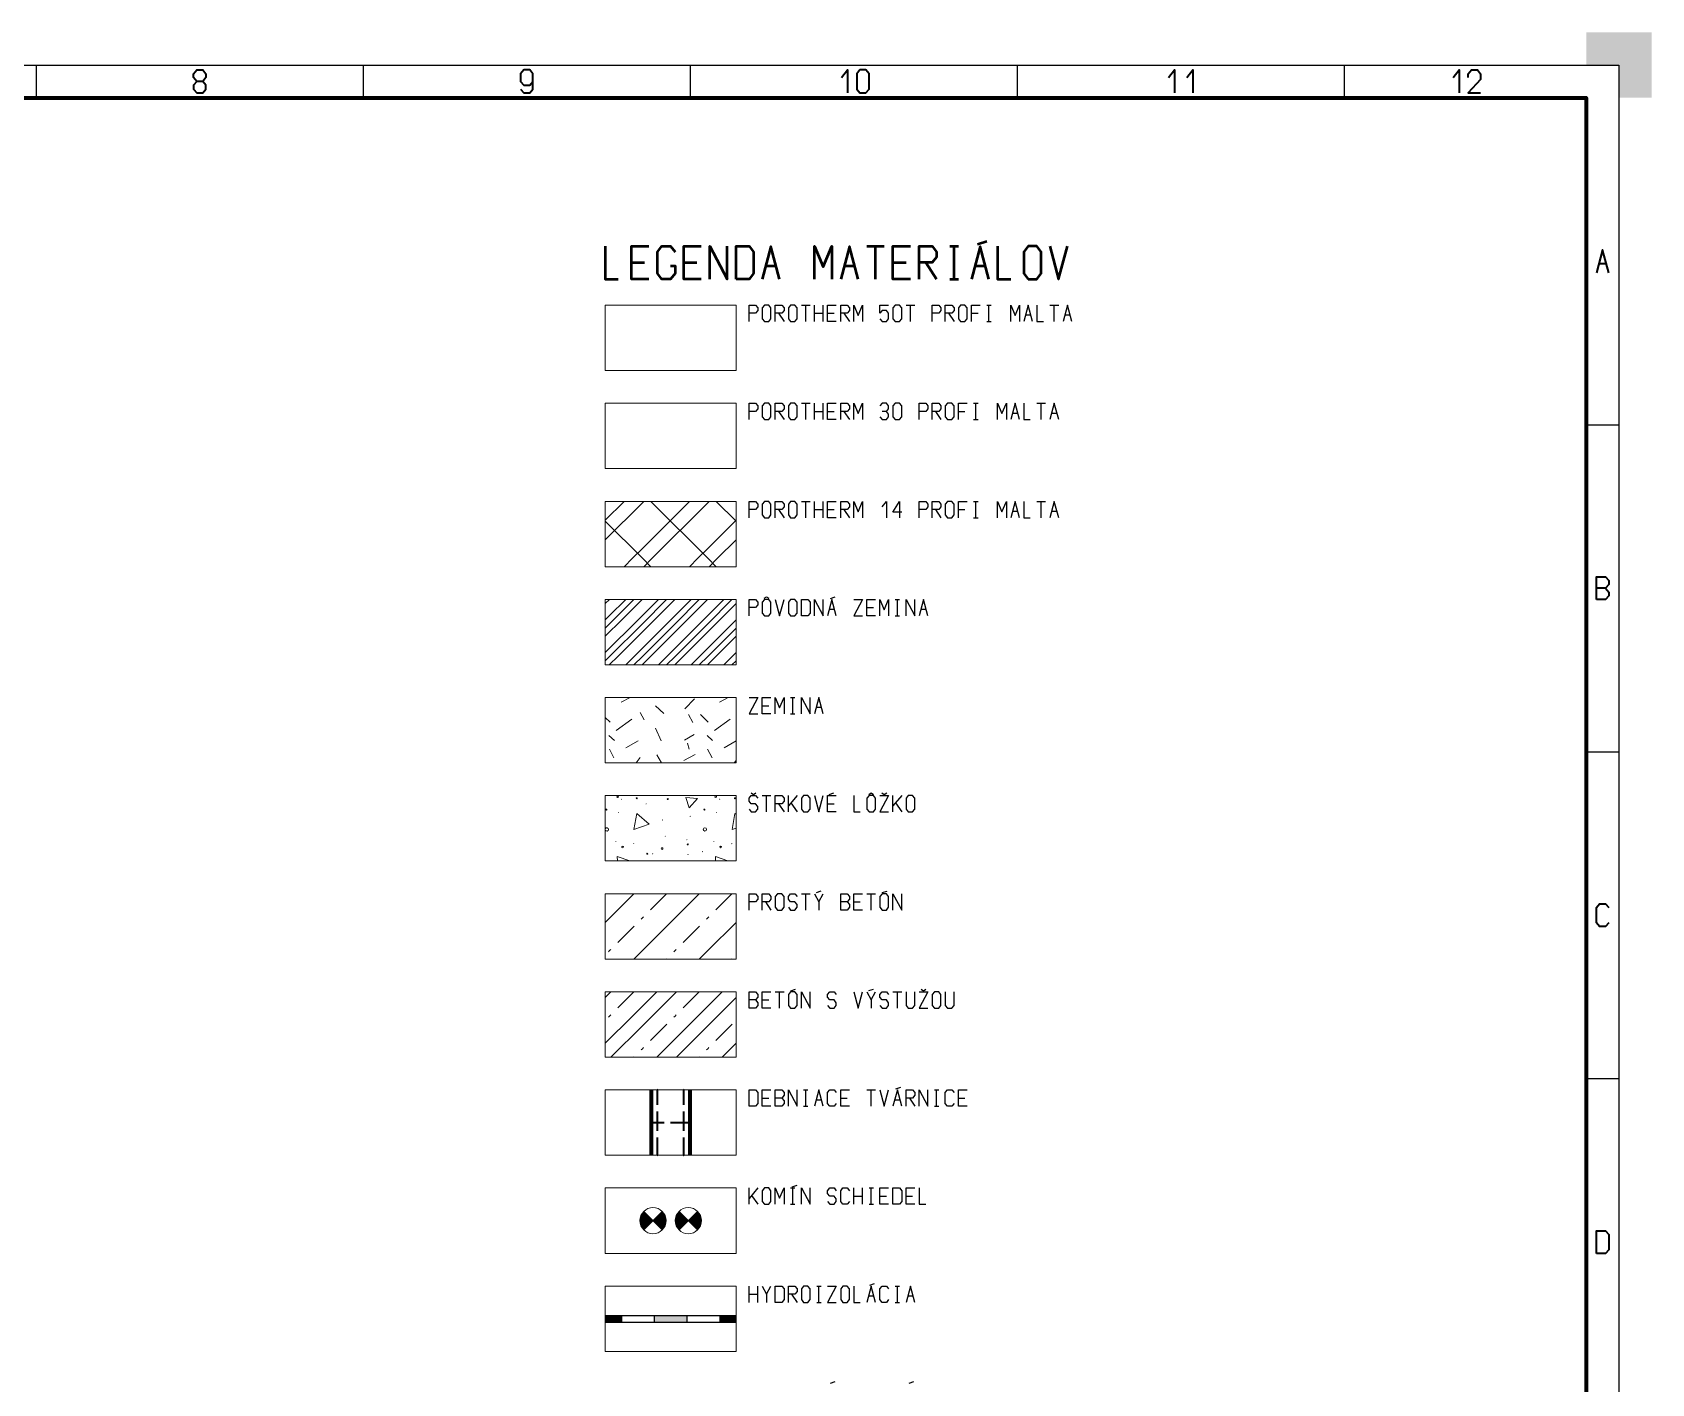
# Model space of a CAD drawing. Header units: millimetres. Extents: x 9557 to 76822, y 14597 to 67378.
# Drawn here: x 64442 to 76822, y 57046 to 67378 of the extents above; entities that cross this region are included whole.
import ezdxf

# ---------------------------------------------------------------- set-up
doc = ezdxf.new("R2010")
doc.units = ezdxf.units.MM
doc.layers.add('PDF_Geometry', color=7, linetype='Continuous')
doc.layers.add('PDF_Solid Fills', color=7, linetype='Continuous')

msp = doc.modelspace()

# ---------------------------------------------------------------- hatches: boundary and pattern name
at = {"layer": 'PDF_Solid Fills', "transparency": 33554559}
for points in [[(76322, 67128.2), (76572, 67128.2), (76572, 66878.2), (76822, 66878.2), (76822, 67378.2), (76322, 67378.2)], [(69110.3, 58356.8), (69100.3, 58342.5), (69093, 58326.7), (69088.5, 58309.9), (69087, 58292.5), (69088.5, 58275.2), (69093, 58258.3), (69100.3, 58242.5), (69110.3, 58228.2), (69116.5, 58222.1), (69187, 58292.5), (69116.5, 58363)], [(69280.9, 58326.7), (69273.6, 58342.5), (69263.6, 58356.8), (69257.4, 58363), (69187, 58292.5), (69257.4, 58222.1), (69263.6, 58228.2), (69273.6, 58242.5), (69280.9, 58258.3), (69285.4, 58275.2), (69287, 58292.5), (69285.4, 58309.9)], [(69370.3, 58342.5), (69363, 58326.7), (69358.5, 58309.9), (69357, 58292.5), (69358.5, 58275.2), (69363, 58258.3), (69370.3, 58242.5), (69380.3, 58228.2), (69386.5, 58222.1), (69457, 58292.5), (69386.5, 58363), (69380.3, 58356.8)], [(69543.6, 58342.5), (69533.6, 58356.8), (69527.4, 58363), (69457, 58292.5), (69527.4, 58222.1), (69533.6, 58228.2), (69543.6, 58242.5), (69550.9, 58258.3), (69555.4, 58275.2), (69557, 58292.5), (69555.4, 58309.9), (69550.9, 58326.7)]]:
    msp.add_hatch(color=256, dxfattribs=at).paths.add_polyline_path(points)

# ---------------------------------------------------------------- linework, layer by layer
at = {"layer": 'PDF_Geometry', "lineweight": 25}
for points in [[(47871.9, 46628.2), (47871.9, 67128.2), (76572, 67128.2), (76572, 46628.2)], [(70038.7, 65167.5), (70072, 65167.5), (70088.7, 65188.4), (70088.7, 65271.7), (70072, 65292.5), (70038.7, 65292.5), (70022, 65271.7), (70022, 65188.4)], [(70238.7, 65167.5), (70272, 65167.5), (70288.7, 65188.4), (70288.7, 65271.7), (70272, 65292.5), (70238.7, 65292.5), (70222, 65271.7), (70222, 65188.4)], [(71038.7, 65292.5), (71022, 65271.7), (71022, 65188.4), (71038.7, 65167.5), (71072, 65167.5), (71088.7, 65188.4), (71088.7, 65271.7), (71072, 65292.5)], [(71538.7, 65167.5), (71572, 65167.5), (71588.7, 65188.4), (71588.7, 65271.7), (71572, 65292.5), (71538.7, 65292.5), (71522, 65271.7), (71522, 65188.4)], [(70038.7, 64417.5), (70072, 64417.5), (70088.7, 64438.4), (70088.7, 64521.7), (70072, 64542.5), (70038.7, 64542.5), (70022, 64521.7), (70022, 64438.4)], [(70238.7, 64417.5), (70272, 64417.5), (70288.7, 64438.4), (70288.7, 64521.7), (70272, 64542.5), (70238.7, 64542.5), (70222, 64521.7), (70222, 64438.4)], [(71038.7, 64542.5), (71022, 64521.7), (71022, 64438.4), (71038.7, 64417.5), (71072, 64417.5), (71088.7, 64438.4), (71088.7, 64521.7), (71072, 64542.5)], [(71438.7, 64417.5), (71472, 64417.5), (71488.7, 64438.4), (71488.7, 64521.7), (71472, 64542.5), (71438.7, 64542.5), (71422, 64521.7), (71422, 64438.4)], [(70038.7, 63667.5), (70072, 63667.5), (70088.7, 63688.4), (70088.7, 63771.7), (70072, 63792.5), (70038.7, 63792.5), (70022, 63771.7), (70022, 63688.4)], [(70238.7, 63667.5), (70272, 63667.5), (70288.7, 63688.4), (70288.7, 63771.7), (70272, 63792.5), (70238.7, 63792.5), (70222, 63771.7), (70222, 63688.4)], [(71438.7, 63667.5), (71472, 63667.5), (71488.7, 63688.4), (71488.7, 63771.7), (71472, 63792.5), (71438.7, 63792.5), (71422, 63771.7), (71422, 63688.4)], [(70038.7, 62917.5), (70072, 62917.5), (70088.7, 62938.4), (70088.7, 63021.7), (70072, 63042.5), (70038.7, 63042.5), (70022, 63021.7), (70022, 62938.4)], [(70238.7, 62917.5), (70272, 62917.5), (70288.7, 62938.4), (70288.7, 63021.7), (70272, 63042.5), (70238.7, 63042.5), (70222, 63021.7), (70222, 62938.4)], [(70322, 62917.5), (70322, 63042.5), (70372, 63042.5), (70388.7, 63021.7), (70388.7, 62938.4), (70372, 62917.5)], [(70338.7, 61417.5), (70372, 61417.5), (70388.7, 61438.4), (70388.7, 61521.7), (70372, 61542.5), (70338.7, 61542.5), (70322, 61521.7), (70322, 61438.4)], [(70838.7, 61417.5), (70872, 61417.5), (70888.7, 61438.4), (70888.7, 61521.7), (70872, 61542.5), (70838.7, 61542.5), (70822, 61521.7), (70822, 61438.4)], [(71138.7, 61417.5), (71172, 61417.5), (71188.7, 61438.4), (71188.7, 61521.7), (71172, 61542.5), (71138.7, 61542.5), (71122, 61521.7), (71122, 61438.4)], [(70138.7, 60667.5), (70172, 60667.5), (70188.7, 60688.4), (70188.7, 60771.7), (70172, 60792.5), (70138.7, 60792.5), (70122, 60771.7), (70122, 60688.4)], [(70622, 60667.5), (70622, 60792.5), (70672, 60792.5), (70688.7, 60771.7), (70688.7, 60750.9), (70672, 60730), (70688.7, 60709.2), (70688.7, 60688.4), (70672, 60667.5)], [(70938.7, 60667.5), (70972, 60667.5), (70988.7, 60688.4), (70988.7, 60771.7), (70972, 60792.5), (70938.7, 60792.5), (70922, 60771.7), (70922, 60688.4)], [(69922, 59917.5), (69922, 60042.5), (69972, 60042.5), (69988.7, 60021.7), (69988.7, 60000.9), (69972, 59980), (69988.7, 59959.2), (69988.7, 59938.4), (69972, 59917.5)], [(70238.7, 59917.5), (70272, 59917.5), (70288.7, 59938.4), (70288.7, 60021.7), (70272, 60042.5), (70238.7, 60042.5), (70222, 60021.7), (70222, 59938.4)], [(71338.7, 59917.5), (71372, 59917.5), (71388.7, 59938.4), (71388.7, 60021.7), (71372, 60042.5), (71338.7, 60042.5), (71322, 60021.7), (71322, 59938.4)], [(69922, 59167.5), (69922, 59292.5), (69972, 59292.5), (69988.7, 59271.6), (69988.7, 59188.4), (69972, 59167.5)], [(70122, 59167.5), (70122, 59292.5), (70172, 59292.5), (70188.7, 59271.6), (70188.7, 59250.9), (70172, 59230), (70188.7, 59209.1), (70188.7, 59188.4), (70172, 59167.5)], [(70038.7, 58417.5), (70072, 58417.5), (70088.7, 58438.4), (70088.7, 58521.6), (70072, 58542.5), (70038.7, 58542.5), (70022, 58521.6), (70022, 58438.4)], [(71022, 58417.5), (71022, 58542.5), (71072, 58542.5), (71088.7, 58521.6), (71088.7, 58438.4), (71072, 58417.5)], [(70122, 57667.5), (70122, 57792.5), (70172, 57792.5), (70188.7, 57771.6), (70188.7, 57688.4), (70172, 57667.5)], [(70338.7, 57667.5), (70372, 57667.5), (70388.7, 57688.4), (70388.7, 57771.6), (70372, 57792.5), (70338.7, 57792.5), (70322, 57771.6), (70322, 57688.4)], [(70638.7, 57667.5), (70672, 57667.5), (70688.7, 57688.4), (70688.7, 57771.6), (70672, 57792.5), (70638.7, 57792.5), (70622, 57771.6), (70622, 57688.4)]]:
    msp.add_lwpolyline(points, close=True, dxfattribs=at)
for points in [[(64471.9, 67128.2), (64471.9, 66878.2)], [(66971.9, 67128.2), (66971.9, 66878.2)], [(69472, 67128.2), (69472, 66878.2)], [(71972, 67128.2), (71972, 66878.2)], [(74472, 67128.2), (74472, 66878.2)], [(69922, 65167.5), (69922, 65292.5), (69972, 65292.5), (69988.7, 65271.7), (69988.7, 65250.9), (69972, 65230), (69922, 65230)], [(70122, 65167.5), (70122, 65292.5), (70172, 65292.5), (70188.7, 65271.7), (70188.7, 65250.9), (70172, 65230), (70147, 65230), (70122, 65230)], [(70322, 65292.5), (70388.7, 65292.5)], [(70355.3, 65167.5), (70355.3, 65292.5)], [(70422, 65167.5), (70422, 65292.5)], [(70488.7, 65167.5), (70488.7, 65292.5)], [(70588.7, 65167.5), (70522, 65167.5), (70522, 65292.5), (70588.7, 65292.5)], [(70622, 65167.5), (70622, 65292.5), (70672, 65292.5), (70688.7, 65271.7), (70688.7, 65250.9), (70672, 65230), (70647, 65230), (70622, 65230)], [(70722, 65167.5), (70722, 65292.5), (70755.3, 65213.4), (70788.7, 65292.5), (70788.7, 65167.5)], [(70922, 65188.4), (70938.7, 65167.5), (70972, 65167.5), (70988.7, 65188.4), (70988.7, 65230), (70972, 65250.9), (70938.7, 65250.9), (70922, 65230), (70922, 65292.5), (70988.7, 65292.5)], [(71122, 65292.5), (71188.7, 65292.5)], [(71155.3, 65167.5), (71155.3, 65292.5)], [(71322, 65167.5), (71322, 65292.5), (71372, 65292.5), (71388.7, 65271.7), (71388.7, 65250.9), (71372, 65230), (71322, 65230)], [(71422, 65167.5), (71422, 65292.5), (71472, 65292.5), (71488.7, 65271.7), (71488.7, 65250.9), (71472, 65230), (71447, 65230), (71422, 65230)], [(71622, 65167.5), (71622, 65292.5), (71688.7, 65292.5)], [(71738.7, 65292.5), (71772, 65292.5)], [(71755.3, 65167.5), (71755.3, 65292.5)], [(71922, 65167.5), (71922, 65292.5), (71955.3, 65213.4), (71988.7, 65292.5), (71988.7, 65167.5)], [(72088.7, 65167.5), (72055.3, 65292.2), (72022, 65167.5)], [(72122, 65292.5), (72122, 65167.5), (72172, 65167.5)], [(72222, 65292.5), (72288.7, 65292.5)], [(72255.3, 65167.5), (72255.3, 65292.5)], [(72388.7, 65167.5), (72355.3, 65292.2), (72322, 65167.5)], [(70147, 65230), (70188.7, 65167.5)], [(70422, 65230), (70488.7, 65230)], [(70522, 65230), (70572, 65230)], [(70647, 65230), (70688.7, 65167.5)], [(71447, 65230), (71488.7, 65167.5)], [(71622, 65230), (71672, 65230)], [(71738.7, 65167.5), (71772, 65167.5)], [(72035.4, 65217.5), (72075.3, 65217.5)], [(72335.4, 65217.5), (72375.3, 65217.5)], [(69922, 64417.5), (69922, 64542.5), (69972, 64542.5), (69988.7, 64521.7), (69988.7, 64500.9), (69972, 64480), (69922, 64480)], [(70122, 64417.5), (70122, 64542.5), (70172, 64542.5), (70188.7, 64521.7), (70188.7, 64500.9), (70172, 64480), (70147, 64480), (70122, 64480)], [(70322, 64542.5), (70388.7, 64542.5)], [(70355.3, 64417.5), (70355.3, 64542.5)], [(70422, 64417.5), (70422, 64542.5)], [(70488.7, 64417.5), (70488.7, 64542.5)], [(70588.7, 64417.5), (70522, 64417.5), (70522, 64542.5), (70588.7, 64542.5)], [(70622, 64417.5), (70622, 64542.5), (70672, 64542.5), (70688.7, 64521.7), (70688.7, 64500.9), (70672, 64480), (70647, 64480), (70622, 64480)], [(70722, 64417.5), (70722, 64542.5), (70755.3, 64463.4), (70788.7, 64542.5), (70788.7, 64417.5)], [(70972, 64480), (70988.7, 64500.9), (70988.7, 64521.7), (70972, 64542.5), (70938.7, 64542.5), (70922, 64521.7)], [(71222, 64417.5), (71222, 64542.5), (71272, 64542.5), (71288.7, 64521.7), (71288.7, 64500.9), (71272, 64480), (71222, 64480)], [(71322, 64417.5), (71322, 64542.5), (71372, 64542.5), (71388.7, 64521.7), (71388.7, 64500.9), (71372, 64480), (71347, 64480), (71322, 64480)], [(71522, 64417.5), (71522, 64542.5), (71588.7, 64542.5)], [(71638.7, 64542.5), (71672, 64542.5)], [(71655.3, 64417.5), (71655.3, 64542.5)], [(71822, 64417.5), (71822, 64542.5), (71855.3, 64463.4), (71888.7, 64542.5), (71888.7, 64417.5)], [(71988.7, 64417.5), (71955.3, 64542.2), (71922, 64417.5)], [(72022, 64542.5), (72022, 64417.5), (72072, 64417.5)], [(72122, 64542.5), (72188.7, 64542.5)], [(72155.3, 64417.5), (72155.3, 64542.5)], [(72288.7, 64417.5), (72255.3, 64542.2), (72222, 64417.5)], [(70147, 64480), (70188.7, 64417.5)], [(70422, 64480), (70488.7, 64480)], [(70522, 64480), (70572, 64480)], [(70647, 64480), (70688.7, 64417.5)], [(70922, 64438.4), (70938.7, 64417.5), (70972, 64417.5), (70988.7, 64438.4), (70988.7, 64459.2), (70972, 64480), (70938.7, 64480)], [(71347, 64480), (71388.7, 64417.5)], [(71522, 64480), (71572, 64480)], [(71638.7, 64417.5), (71672, 64417.5)], [(71935.4, 64467.5), (71975.3, 64467.5)], [(72235.4, 64467.5), (72275.3, 64467.5)], [(76322, 64378.2), (76572, 64378.2)], [(69922, 63667.5), (69922, 63792.5), (69972, 63792.5), (69988.7, 63771.7), (69988.7, 63750.9), (69972, 63730), (69922, 63730)], [(70122, 63667.5), (70122, 63792.5), (70172, 63792.5), (70188.7, 63771.7), (70188.7, 63750.9), (70172, 63730), (70147, 63730), (70122, 63730)], [(70322, 63792.5), (70388.7, 63792.5)], [(70355.3, 63667.5), (70355.3, 63792.5)], [(70422, 63667.5), (70422, 63792.5)], [(70488.7, 63667.5), (70488.7, 63792.5)], [(70588.7, 63667.5), (70522, 63667.5), (70522, 63792.5), (70588.7, 63792.5)], [(70622, 63667.5), (70622, 63792.5), (70672, 63792.5), (70688.7, 63771.7), (70688.7, 63750.9), (70672, 63730), (70647, 63730), (70622, 63730)], [(70722, 63667.5), (70722, 63792.5), (70755.3, 63713.4), (70788.7, 63792.5), (70788.7, 63667.5)], [(70938.7, 63750.9), (70972, 63792.5), (70972, 63667.5)], [(71088.7, 63709.2), (71022, 63709.2), (71072, 63792.5), (71072, 63667.5)], [(71222, 63667.5), (71222, 63792.5), (71272, 63792.5), (71288.7, 63771.7), (71288.7, 63750.9), (71272, 63730), (71222, 63730)], [(71322, 63667.5), (71322, 63792.5), (71372, 63792.5), (71388.7, 63771.7), (71388.7, 63750.9), (71372, 63730), (71347, 63730), (71322, 63730)], [(71522, 63667.5), (71522, 63792.5), (71588.7, 63792.5)], [(71638.7, 63792.5), (71672, 63792.5)], [(71655.3, 63667.5), (71655.3, 63792.5)], [(71822, 63667.5), (71822, 63792.5), (71855.3, 63713.4), (71888.7, 63792.5), (71888.7, 63667.5)], [(71988.7, 63667.5), (71955.3, 63792.2), (71922, 63667.5)], [(72022, 63792.5), (72022, 63667.5), (72072, 63667.5)], [(72122, 63792.5), (72188.7, 63792.5)], [(72155.3, 63667.5), (72155.3, 63792.5)], [(72288.7, 63667.5), (72255.3, 63792.2), (72222, 63667.5)], [(70147, 63730), (70188.7, 63667.5)], [(70422, 63730), (70488.7, 63730)], [(70522, 63730), (70572, 63730)], [(70647, 63730), (70688.7, 63667.5)], [(71347, 63730), (71388.7, 63667.5)], [(71522, 63730), (71572, 63730)], [(71638.7, 63667.5), (71672, 63667.5)], [(71935.4, 63717.5), (71975.3, 63717.5)], [(72235.4, 63717.5), (72275.3, 63717.5)], [(69922, 62917.5), (69922, 63042.5), (69972, 63042.5), (69988.7, 63021.7), (69988.7, 63000.9), (69972, 62980), (69922, 62980)], [(70037, 63050.9), (70055.3, 63063.4), (70073.7, 63050.9)], [(70122, 63042.5), (70155.3, 62917.5), (70188.7, 63042.5)], [(70422, 62917.5), (70422, 63042.5), (70488.7, 62917.5), (70488.7, 63042.5)], [(70588.7, 62917.5), (70555.3, 63042.2), (70522, 62917.5)], [(70544.4, 63050.3), (70581, 63062.8)], [(70722, 63042.5), (70788.7, 63042.5), (70722, 62917.5), (70788.7, 62917.5)], [(70888.7, 62917.5), (70822, 62917.5), (70822, 63042.5), (70888.7, 63042.5)], [(70922, 62917.5), (70922, 63042.5), (70955.3, 62963.4), (70988.7, 63042.5), (70988.7, 62917.5)], [(71038.7, 63042.5), (71072, 63042.5)], [(71055.3, 62917.5), (71055.3, 63042.5)], [(71122, 62917.5), (71122, 63042.5), (71188.7, 62917.5), (71188.7, 63042.5)], [(71288.7, 62917.5), (71255.3, 63042.2), (71222, 62917.5)], [(70535.4, 62967.5), (70575.3, 62967.5)], [(70822, 62980), (70872, 62980)], [(71038.7, 62917.5), (71072, 62917.5)], [(71235.4, 62967.5), (71275.3, 62967.5)], [(69922, 62292.5), (69988.7, 62292.5), (69922, 62167.5), (69988.7, 62167.5)], [(70088.7, 62167.5), (70022, 62167.5), (70022, 62292.5), (70088.7, 62292.5)], [(70122, 62167.5), (70122, 62292.5), (70155.3, 62213.4), (70188.7, 62292.5), (70188.7, 62167.5)], [(70238.7, 62292.5), (70272, 62292.5)], [(70255.3, 62167.5), (70255.3, 62292.5)], [(70322, 62167.5), (70322, 62292.5), (70388.7, 62167.5), (70388.7, 62292.5)], [(70488.7, 62167.5), (70455.3, 62292.2), (70422, 62167.5)], [(70022, 62230), (70072, 62230)], [(70238.7, 62167.5), (70272, 62167.5)], [(70435.4, 62217.5), (70475.3, 62217.5)], [(76322, 61878.2), (76572, 61878.2)], [(69922, 61438.4), (69938.7, 61417.5), (69972, 61417.5), (69988.7, 61438.4), (69988.7, 61459.2), (69972, 61480), (69938.7, 61480), (69922, 61500.9), (69922, 61521.7), (69938.7, 61542.5), (69972, 61542.5), (69988.7, 61521.7)], [(69937.3, 61563.4), (69955.3, 61551), (69973.4, 61563.4)], [(70022, 61542.5), (70088.7, 61542.5)], [(70055.3, 61417.5), (70055.3, 61542.5)], [(70122, 61417.5), (70122, 61542.5), (70172, 61542.5), (70188.7, 61521.7), (70188.7, 61500.9), (70172, 61480), (70147, 61480), (70122, 61480)], [(70222, 61417.5), (70222, 61542.5)], [(70288.7, 61542.5), (70222, 61463.2)], [(70422, 61542.5), (70455.3, 61417.5), (70488.7, 61542.5)], [(70588.7, 61417.5), (70522, 61417.5), (70522, 61542.5), (70588.7, 61542.5)], [(70533.2, 61550.8), (70569.8, 61563.3)], [(70722, 61542.5), (70722, 61417.5), (70772, 61417.5)], [(70837, 61550.9), (70855.3, 61563.4), (70873.7, 61550.9)], [(70922, 61542.5), (70988.7, 61542.5), (70922, 61417.5), (70988.7, 61417.5)], [(70937, 61563.3), (70955.3, 61550.8), (70973.7, 61563.3)], [(71022, 61417.5), (71022, 61542.5)], [(71088.7, 61542.5), (71022, 61463.2)], [(70147, 61480), (70188.7, 61417.5)], [(70241.2, 61486), (70288.7, 61417.5)], [(70522, 61480), (70572, 61480)], [(71041.2, 61486), (71088.7, 61417.5)], [(69922, 60667.5), (69922, 60792.5), (69972, 60792.5), (69988.7, 60771.7), (69988.7, 60750.9), (69972, 60730), (69922, 60730)], [(70022, 60667.5), (70022, 60792.5), (70072, 60792.5), (70088.7, 60771.7), (70088.7, 60750.9), (70072, 60730), (70047, 60730), (70022, 60730)], [(70222, 60688.4), (70238.7, 60667.5), (70272, 60667.5), (70288.7, 60688.4), (70288.7, 60709.2), (70272, 60730), (70238.7, 60730), (70222, 60750.9), (70222, 60771.7), (70238.7, 60792.5), (70272, 60792.5), (70288.7, 60771.7)], [(70322, 60792.5), (70388.7, 60792.5)], [(70355.3, 60667.5), (70355.3, 60792.5)], [(70422, 60792.5), (70455.3, 60730), (70488.7, 60792.5)], [(70437, 60801.3), (70472.6, 60813.4)], [(70788.7, 60667.5), (70722, 60667.5), (70722, 60792.5), (70788.7, 60792.5)], [(70822, 60792.5), (70888.7, 60792.5)], [(70855.3, 60667.5), (70855.3, 60792.5)], [(70939.9, 60800.5), (70976.6, 60813)], [(71022, 60667.5), (71022, 60792.5), (71088.7, 60667.5), (71088.7, 60792.5)], [(70047, 60730), (70088.7, 60667.5)], [(70455.3, 60730), (70455.3, 60667.5)], [(70672, 60730), (70622, 60730)], [(70722, 60730), (70772, 60730)], [(70088.7, 59917.5), (70022, 59917.5), (70022, 60042.5), (70088.7, 60042.5)], [(70122, 60042.5), (70188.7, 60042.5)], [(70155.3, 59917.5), (70155.3, 60042.5)], [(70239.9, 60050.5), (70276.6, 60063)], [(70322, 59917.5), (70322, 60042.5), (70388.7, 59917.5), (70388.7, 60042.5)], [(70522, 59938.4), (70538.7, 59917.5), (70572, 59917.5), (70588.7, 59938.4), (70588.7, 59959.2), (70572, 59980), (70538.7, 59980), (70522, 60000.9), (70522, 60021.7), (70538.7, 60042.5), (70572, 60042.5), (70588.7, 60021.7)], [(70722, 60042.5), (70755.3, 59917.5), (70788.7, 60042.5)], [(70822, 60042.5), (70855.3, 59980), (70888.7, 60042.5)], [(70837, 60051.3), (70872.6, 60063.4)], [(70922, 59938.4), (70938.7, 59917.5), (70972, 59917.5), (70988.7, 59938.4), (70988.7, 59959.2), (70972, 59980), (70938.7, 59980), (70922, 60000.9), (70922, 60021.7), (70938.7, 60042.5), (70972, 60042.5), (70988.7, 60021.7)], [(71022, 60042.5), (71088.7, 60042.5)], [(71055.3, 59917.5), (71055.3, 60042.5)], [(71122, 60042.5), (71122, 59938.4), (71138.7, 59917.5), (71172, 59917.5), (71188.7, 59938.4), (71188.7, 60042.5)], [(71222, 60042.5), (71288.7, 60042.5), (71222, 59917.5), (71288.7, 59917.5)], [(71237, 60063.3), (71255.3, 60050.8), (71273.7, 60063.3)], [(71422, 60042.5), (71422, 59938.4), (71438.7, 59917.5), (71472, 59917.5), (71488.7, 59938.4), (71488.7, 60042.5)], [(69972, 59980), (69922, 59980)], [(70022, 59980), (70072, 59980)], [(70855.3, 59980), (70855.3, 59917.5)], [(71044.4, 59300.3), (71081, 59312.8)], [(76322, 59378.2), (76572, 59378.2)], [(70088.7, 59167.5), (70022, 59167.5), (70022, 59292.5), (70088.7, 59292.5)], [(70022, 59230), (70072, 59230)], [(70172, 59230), (70122, 59230)], [(70222, 59167.5), (70222, 59292.5), (70288.7, 59167.5), (70288.7, 59292.5)], [(70338.7, 59292.5), (70372, 59292.5)], [(70355.3, 59167.5), (70355.3, 59292.5)], [(70488.7, 59167.5), (70455.3, 59292.1), (70422, 59167.5)], [(70435.4, 59217.5), (70475.3, 59217.5)], [(70588.7, 59188.4), (70572, 59167.5), (70538.7, 59167.5), (70522, 59188.4), (70522, 59271.6), (70538.7, 59292.5), (70572, 59292.5), (70588.7, 59271.6)], [(70688.7, 59167.5), (70622, 59167.5), (70622, 59292.5), (70688.7, 59292.5)], [(70622, 59230), (70672, 59230)], [(70822, 59292.5), (70888.7, 59292.5)], [(70855.3, 59167.5), (70855.3, 59292.5)], [(70922, 59292.5), (70955.3, 59167.5), (70988.7, 59292.5)], [(71088.7, 59167.5), (71055.3, 59292.1), (71022, 59167.5)], [(71035.4, 59217.5), (71075.3, 59217.5)], [(71122, 59167.5), (71122, 59292.5), (71172, 59292.5), (71188.7, 59271.6), (71188.7, 59250.9), (71172, 59230), (71147, 59230), (71122, 59230)], [(71147, 59230), (71188.7, 59167.5)], [(71222, 59167.5), (71222, 59292.5), (71288.7, 59167.5), (71288.7, 59292.5)], [(71338.7, 59292.5), (71372, 59292.5)], [(71355.3, 59167.5), (71355.3, 59292.5)], [(71488.7, 59188.4), (71472, 59167.5), (71438.7, 59167.5), (71422, 59188.4), (71422, 59271.6), (71438.7, 59292.5), (71472, 59292.5), (71488.7, 59271.6)], [(71588.7, 59167.5), (71522, 59167.5), (71522, 59292.5), (71588.7, 59292.5)], [(71522, 59230), (71572, 59230)], [(70338.7, 59167.5), (70372, 59167.5)], [(71338.7, 59167.5), (71372, 59167.5)], [(70252.1, 58550.9), (70288.8, 58563.4)], [(69922, 58417.5), (69922, 58542.5)], [(69988.7, 58542.5), (69922, 58463.1)], [(69941.2, 58486), (69988.7, 58417.5)], [(70122, 58417.5), (70122, 58542.5), (70155.3, 58463.4), (70188.7, 58542.5), (70188.7, 58417.5)], [(70238.7, 58542.5), (70272, 58542.5)], [(70255.3, 58417.5), (70255.3, 58542.5)], [(70322, 58417.5), (70322, 58542.5), (70388.7, 58417.5), (70388.7, 58542.5)], [(70522, 58438.4), (70538.7, 58417.5), (70572, 58417.5), (70588.7, 58438.4), (70588.7, 58459.1), (70572, 58480), (70538.7, 58480), (70522, 58500.9), (70522, 58521.6), (70538.7, 58542.5), (70572, 58542.5), (70588.7, 58521.6)], [(70688.7, 58438.4), (70672, 58417.5), (70638.7, 58417.5), (70622, 58438.4), (70622, 58521.6), (70638.7, 58542.5), (70672, 58542.5), (70688.7, 58521.6)], [(70722, 58417.5), (70722, 58542.5)], [(70722, 58480), (70788.7, 58480)], [(70788.7, 58417.5), (70788.7, 58542.5)], [(70838.7, 58542.5), (70872, 58542.5)], [(70855.3, 58417.5), (70855.3, 58542.5)], [(70988.7, 58417.5), (70922, 58417.5), (70922, 58542.5), (70988.7, 58542.5)], [(70922, 58480), (70972, 58480)], [(71188.7, 58417.5), (71122, 58417.5), (71122, 58542.5), (71188.7, 58542.5)], [(71122, 58480), (71172, 58480)], [(71222, 58542.5), (71222, 58417.5), (71272, 58417.5)], [(70238.7, 58417.5), (70272, 58417.5)], [(70838.7, 58417.5), (70872, 58417.5)], [(69922, 57667.5), (69922, 57792.5)], [(69922, 57730), (69988.7, 57730)], [(69988.7, 57667.5), (69988.7, 57792.5)], [(70022, 57792.5), (70055.3, 57730), (70088.7, 57792.5)], [(70055.3, 57730), (70055.3, 57667.5)], [(70222, 57667.5), (70222, 57792.5), (70272, 57792.5), (70288.7, 57771.6), (70288.7, 57750.9), (70272, 57730), (70247, 57730), (70222, 57730)], [(70247, 57730), (70288.7, 57667.5)], [(70438.7, 57792.5), (70472, 57792.5)], [(70455.3, 57667.5), (70455.3, 57792.5)], [(70522, 57792.5), (70588.7, 57792.5), (70522, 57667.5), (70588.7, 57667.5)], [(70722, 57792.5), (70722, 57667.5), (70772, 57667.5)], [(70888.7, 57667.5), (70855.3, 57792.1), (70822, 57667.5)], [(70835.4, 57717.5), (70875.3, 57717.5)], [(70844.4, 57800.3), (70881, 57812.8)], [(70988.7, 57688.4), (70972, 57667.5), (70938.7, 57667.5), (70922, 57688.4), (70922, 57771.6), (70938.7, 57792.5), (70972, 57792.5), (70988.7, 57771.6)], [(71038.7, 57792.5), (71072, 57792.5)], [(71055.3, 57667.5), (71055.3, 57792.5)], [(71188.7, 57667.5), (71155.3, 57792.1), (71122, 57667.5)], [(71135.4, 57717.5), (71175.3, 57717.5)], [(68822, 57567.5), (69822, 57567.5)], [(68947, 57567.5), (68947, 57517.5)], [(69197, 57567.5), (69197, 57517.5)], [(69447, 57567.5), (69447, 57517.5)], [(69697, 57567.5), (69697, 57517.5)], [(70438.7, 57667.5), (70472, 57667.5)], [(71038.7, 57667.5), (71072, 57667.5)], [(68822, 57517.5), (69822, 57517.5)], [(70544.4, 57050.3), (70581, 57062.8)], [(71144.4, 57050.3), (71181, 57062.8)]]:
    msp.add_lwpolyline(points, dxfattribs=at)
at = {"layer": 'PDF_Geometry', "lineweight": 35}
for points in [[(65698.7, 67003.2), (65675.3, 67032.4), (65675.3, 67061.5), (65698.7, 67090.7), (65745.3, 67090.7), (65768.7, 67061.5), (65768.7, 67032.4), (65745.3, 67003.2)], [(68175.3, 66944.9), (68198.7, 66915.7), (68245.3, 66915.7), (68268.7, 66944.9), (68268.7, 67061.5), (68245.3, 67090.7), (68198.7, 67090.7), (68175.3, 67061.5), (68175.3, 67003.2), (68198.7, 66974), (68245.3, 66974), (68268.7, 67003.2)], [(70628.7, 67032.4), (70675.3, 67090.7), (70675.3, 66915.7)], [(73128.7, 67032.4), (73175.3, 67090.7), (73175.3, 66915.7)], [(73268.7, 67032.4), (73315.3, 67090.7), (73315.3, 66915.7)], [(75303.7, 67032.4), (75350.3, 67090.7), (75350.3, 66915.7)], [(75420.3, 67032.4), (75420.3, 67061.5), (75443.7, 67090.7), (75490.3, 67090.7), (75513.7, 67061.5), (75513.7, 67017.7), (75420.3, 66915.7), (75513.7, 66915.7)], [(76493.7, 65540.7), (76446.9, 65715.2), (76400.3, 65540.7)], [(76419.1, 65610.7), (76474.9, 65610.7)], [(76470.3, 63128.2), (76400.3, 63128.2)], [(76493.7, 60569.9), (76470.3, 60540.7), (76423.7, 60540.7), (76400.3, 60569.9), (76400.3, 60686.5), (76423.7, 60715.7), (76470.3, 60715.7), (76493.7, 60686.5)], [(69222, 59178.2), (69222, 59292.5)], [(69422, 59178.2), (69422, 59292.5)], [(69222, 58978.2), (69222, 59128.2)], [(69422, 58978.2), (69422, 59128.2)], [(69172, 59042.5), (69272, 59042.5)], [(69222, 58792.5), (69222, 58928.2)], [(69322, 59042.5), (69472, 59042.5)], [(69422, 58792.5), (69422, 58928.2)]]:
    msp.add_lwpolyline(points, dxfattribs=at)
for points in [[(65698.7, 66915.7), (65745.3, 66915.7), (65768.7, 66944.9), (65768.7, 66974), (65745.3, 67003.2), (65698.7, 67003.2), (65675.3, 66974), (65675.3, 66944.9)], [(70768.7, 67090.7), (70745.3, 67061.5), (70745.3, 66944.9), (70768.7, 66915.7), (70815.3, 66915.7), (70838.7, 66944.9), (70838.7, 67061.5), (70815.3, 67090.7)], [(76400.3, 63040.7), (76400.3, 63215.7), (76470.3, 63215.7), (76493.7, 63186.5), (76493.7, 63157.4), (76470.3, 63128.2), (76493.7, 63099), (76493.7, 63069.9), (76470.3, 63040.7)], [(76400.3, 58040.7), (76400.3, 58215.7), (76470.3, 58215.7), (76493.7, 58186.5), (76493.7, 58069.9), (76470.3, 58040.7)]]:
    msp.add_lwpolyline(points, close=True, dxfattribs=at)
at = {"layer": 'PDF_Geometry', "lineweight": 70}
msp.add_lwpolyline([(48121.9, 66878.2), (76322, 66878.2), (76322, 46878.2), (48121.9, 46878.2)], close=True, dxfattribs=at)
at = {"layer": 'PDF_Geometry', "lineweight": 50}
for points in [[(68822, 65742.5), (68822, 65492.5), (68922, 65492.5)], [(69155.4, 65492.5), (69022, 65492.5), (69022, 65742.5), (69155.4, 65742.5)], [(69322, 65592.5), (69355.4, 65592.5), (69355.4, 65534.3), (69322, 65492.5), (69255.4, 65492.5), (69222, 65534.3), (69222, 65700.8), (69255.4, 65742.5), (69322, 65742.5), (69355.4, 65700.8)], [(69555.4, 65492.5), (69422, 65492.5), (69422, 65742.5), (69555.4, 65742.5)], [(69622, 65492.5), (69622, 65742.5), (69755.4, 65492.5), (69755.4, 65742.5)], [(70155.4, 65492.5), (70088.6, 65741.8), (70022, 65492.5)], [(70422, 65492.5), (70422, 65742.5), (70488.6, 65584.3), (70555.4, 65742.5), (70555.4, 65492.5)], [(70755.4, 65492.5), (70688.6, 65741.8), (70622, 65492.5)], [(70822, 65742.5), (70955.4, 65742.5)], [(70888.6, 65492.5), (70888.6, 65742.5)], [(71155.4, 65492.5), (71022, 65492.5), (71022, 65742.5), (71155.4, 65742.5)], [(71222, 65492.5), (71222, 65742.5), (71322, 65742.5), (71355.4, 65700.8), (71355.4, 65659.3), (71322, 65617.5), (71272, 65617.5), (71222, 65617.5)], [(71455.4, 65742.5), (71522, 65742.5)], [(71488.6, 65492.5), (71488.6, 65742.5)], [(71755.4, 65492.5), (71688.6, 65741.8), (71622, 65492.5)], [(71666.8, 65758), (71740, 65783)], [(71822, 65742.5), (71822, 65492.5), (71922, 65492.5)], [(72222, 65742.5), (72288.6, 65492.5), (72355.4, 65742.5)], [(69022, 65617.5), (69122, 65617.5)], [(69422, 65617.5), (69522, 65617.5)], [(71022, 65617.5), (71122, 65617.5)], [(71272, 65617.5), (71355.4, 65492.5)], [(70048.8, 65592.5), (70128.6, 65592.5)], [(70648.8, 65592.5), (70728.6, 65592.5)], [(71455.4, 65492.5), (71522, 65492.5)], [(71648.8, 65592.5), (71728.6, 65592.5)]]:
    msp.add_lwpolyline(points, dxfattribs=at)
for points in [[(69822, 65492.5), (69822, 65742.5), (69922, 65742.5), (69955.4, 65700.8), (69955.4, 65534.3), (69922, 65492.5)], [(72055.4, 65492.5), (72122, 65492.5), (72155.4, 65534.3), (72155.4, 65700.8), (72122, 65742.5), (72055.4, 65742.5), (72022, 65700.8), (72022, 65534.3)]]:
    msp.add_lwpolyline(points, close=True, dxfattribs=at)
at = {"layer": 'PDF_Geometry', "lineweight": 18}
for points in [[(68822, 65292.5), (69822, 65292.5), (69822, 64792.5), (68822, 64792.5)], [(68822, 64542.5), (69822, 64542.5), (69822, 64042.5), (68822, 64042.5)], [(68822, 63792.5), (69822, 63792.5), (69822, 63292.5), (68822, 63292.5)], [(68822, 63042.5), (69822, 63042.5), (69822, 62542.5), (68822, 62542.5)], [(68822, 62292.5), (69822, 62292.5), (69822, 61792.5), (68822, 61792.5)], [(68822, 61542.5), (69822, 61542.5), (69822, 61042.5), (68822, 61042.5)], [(69464.4, 61448.8), (69437.4, 61528.3), (69526.6, 61520.1)], [(69063.1, 61406.1), (69157.6, 61323.6), (69041.4, 61283.8)], [(68822, 60792.5), (69822, 60792.5), (69822, 60292.5), (68822, 60292.5)], [(68822, 60042.5), (69822, 60042.5), (69822, 59542.5), (68822, 59542.5)], [(68822, 58792.5), (68822, 59292.5), (69822, 59292.5), (69822, 58792.5)], [(68822, 58542.5), (69822, 58542.5), (69822, 58042.5), (68822, 58042.5)], [(68822, 57792.5), (69822, 57792.5), (69822, 57292.5), (68822, 57292.5)]]:
    msp.add_lwpolyline(points, close=True, dxfattribs=at)
for points in [[(68822, 63648.4), (68966, 63792.5)], [(69116, 63792.5), (69105.6, 63782.1), (68822, 63498.4)], [(68966, 63292.5), (69030.6, 63357.1), (69105.6, 63432.1), (69466, 63792.5)], [(69616, 63792.5), (69605.6, 63782.1), (69180.6, 63357.1), (69116, 63292.5)], [(69170.2, 63792.5), (69605.6, 63357.1), (69670.2, 63292.5)], [(69670.2, 63792.5), (69822, 63640.8)], [(68822, 63640.8), (69105.6, 63357.1), (69170.2, 63292.5)], [(69466, 63292.5), (69530.6, 63357.1), (69605.6, 63432.1), (69822, 63648.4)], [(69822, 63498.4), (69680.6, 63357.1), (69616, 63292.5)], [(68822, 62573.4), (68855.6, 62607.1), (69105.6, 62857.1), (69291, 63042.5)], [(68822, 62823.4), (68855.6, 62857.1), (69041, 63042.5)], [(69228.5, 63042.5), (69105.6, 62919.6), (69043.1, 62857.1), (68855.6, 62669.6), (68822, 62635.9)], [(68978.5, 63042.5), (68855.6, 62919.6), (68822, 62885.9)], [(69103.5, 63042.5), (68918.1, 62857.1), (68855.6, 62794.6), (68822, 62760.9)], [(68853.5, 63042.5), (68822, 63010.9)], [(69353.5, 63042.5), (69168.1, 62857.1), (69105.6, 62794.6), (68918.1, 62607.1), (68855.6, 62544.6), (68853.5, 62542.5)], [(69478.5, 63042.5), (69355.6, 62919.6), (69293.1, 62857.1), (69105.6, 62669.6), (69043.1, 62607.1), (68978.5, 62542.5)], [(69041, 62542.5), (69105.6, 62607.1), (69355.6, 62857.1), (69541, 63042.5)], [(69603.5, 63042.5), (69418.1, 62857.1), (69355.6, 62794.6), (69168.1, 62607.1), (69105.6, 62544.6), (69103.5, 62542.5)], [(69728.5, 63042.5), (69605.6, 62919.6), (69543.1, 62857.1), (69355.6, 62669.6), (69293.1, 62607.1), (69228.5, 62542.5)], [(69291, 62542.5), (69355.6, 62607.1), (69605.6, 62857.1), (69791, 63042.5)], [(69822, 63010.9), (69668.1, 62857.1), (69605.6, 62794.6), (69418.1, 62607.1), (69355.6, 62544.6), (69353.5, 62542.5)], [(69822, 62885.9), (69793.1, 62857.1), (69605.6, 62669.6), (69543.1, 62607.1), (69478.5, 62542.5)], [(69541, 62542.5), (69605.6, 62607.1), (69822, 62823.4)], [(69822, 62760.9), (69668.1, 62607.1), (69605.6, 62544.6), (69603.5, 62542.5)], [(69822, 62635.9), (69793.1, 62607.1), (69728.5, 62542.5)], [(69791, 62542.5), (69822, 62573.4)], [(68944.6, 62258.1), (69011.8, 62292.5)], [(69430.6, 62207.1), (69505.6, 62282.1)], [(69694.6, 62258.1), (69761.8, 62292.5)], [(69090.1, 62178.6), (69119.4, 62122.3)], [(69205.6, 62228.8), (69269.4, 62170.3)], [(69458.4, 62163.6), (69491.4, 62100.6)], [(69549.1, 62162.8), (69609.1, 62103.6)], [(68822, 62140.3), (68859.1, 62103.6)], [(69026.4, 62127.6), (68906.4, 62040.6)], [(69205.6, 62057.1), (69249.9, 61960.3)], [(69776.4, 62127.6), (69656.4, 62040.6)], [(68850.1, 62003.1), (68892.9, 61964.1)], [(69074.4, 61961.8), (68980.6, 61907.1)], [(69428.4, 61967.1), (69501.9, 62010.6)], [(69451.6, 61943.8), (69462.9, 61896.6)], [(69600.1, 62003.1), (69642.9, 61964.1)], [(69822, 61960.4), (69730.6, 61907.1)], [(68853.9, 61897.3), (68888.4, 61830.6)], [(69089.4, 61832.8), (69058.7, 61792.5)], [(69216.9, 61853.8), (69252.9, 61792.5)], [(69509.4, 61856.8), (69422.4, 61809.6)], [(69603.9, 61897.3), (69638.4, 61830.6)], [(69822, 61810), (69808.7, 61792.5)], [(69822, 61294.3), (69791.4, 61283.8), (69813.1, 61406.1), (69822, 61398.4)], [(69009.2, 61042.5), (69009.9, 61043.1), (68913.9, 61076.8), (68916.1, 61042.5)], [(69759.2, 61042.5), (69759.9, 61043.1), (69663.9, 61076.8), (69666.1, 61042.5)], [(68822, 60573.4), (69041, 60792.5)], [(69041, 60292.5), (69105.6, 60357.1), (69541, 60792.5)], [(69168.6, 60670.1), (69291, 60792.5)], [(69668.6, 60670.1), (69791, 60792.5)], [(68918.6, 60420.1), (69042.6, 60544.1)], [(69096.6, 60598.1), (69105.6, 60607.1), (69114.6, 60616.1)], [(69418.6, 60420.1), (69542.6, 60544.1)], [(69541, 60292.5), (69605.6, 60357.1), (69822, 60573.4)], [(69596.6, 60598.1), (69605.6, 60607.1), (69614.6, 60616.1)], [(68846.6, 60348.1), (68855.6, 60357.1), (68864.6, 60366.1)], [(69291, 60292.5), (69292.6, 60294.1)], [(69346.6, 60348.1), (69355.6, 60357.1), (69364.6, 60366.1)], [(69791, 60292.5), (69792.6, 60294.1)], [(68822, 59648.4), (69030.6, 59857.1), (69105.6, 59932.1), (69216, 60042.5)], [(68866, 60042.5), (68822, 59998.4)], [(69366, 60042.5), (69180.6, 59857.1), (69105.6, 59782.1), (68866, 59542.5)], [(68918.6, 59920.1), (69041, 60042.5)], [(69216, 59542.5), (69530.6, 59857.1), (69605.6, 59932.1), (69716, 60042.5)], [(69418.6, 59920.1), (69541, 60042.5)], [(69822, 59998.4), (69680.6, 59857.1), (69605.6, 59782.1), (69366, 59542.5)], [(68846.6, 59848.1), (68855.6, 59857.1), (68864.6, 59866.1)], [(69168.6, 59670.1), (69292.6, 59794.1)], [(69346.6, 59848.1), (69355.6, 59857.1), (69364.6, 59866.1)], [(69668.6, 59670.1), (69792.6, 59794.1)], [(69096.6, 59598.1), (69105.6, 59607.1), (69114.6, 59616.1)], [(69596.6, 59598.1), (69605.6, 59607.1), (69614.6, 59616.1)], [(69716, 59542.5), (69822, 59648.4)], [(69041, 59542.5), (69042.6, 59544.1)], [(69541, 59542.5), (69542.6, 59544.1)], [(69116.2, 58363.2), (69257.7, 58221.8), (69187, 58292.5)], [(69116.2, 58221.8), (69257.7, 58363.2)], [(69386.4, 58363.1), (69527.7, 58221.8)], [(69386.5, 58222.1), (69527.7, 58363.2)]]:
    msp.add_lwpolyline(points, dxfattribs=at)
msp.add_lwpolyline([(68822, 61278.7, 0.8107682), (68846.4, 61283.8, 0.8107712), (68822, 61289)], format="xyb", dxfattribs=at)
at = {"layer": 'PDF_Geometry', "lineweight": 70}
for points in [[(69172, 59292.5), (69172, 58792.5)], [(69472, 58792.5), (69472, 59292.5)]]:
    msp.add_lwpolyline(points, dxfattribs=at)
at = {"layer": 'PDF_Geometry', "lineweight": 18}
for centre, radius in [((68916.9, 61534.3), 6.75), ((69666.9, 61534.3), 6.75), ((68830.6, 61436.1), 3.75), ((69063.1, 61522.3), 3.75), ((69299.4, 61516.3), 3.75), ((69580.6, 61436.1), 3.75), ((69813.1, 61522.3), 3.75), ((69583.6, 61283.8), 12.7), ((68954.4, 61149.6), 6.75), ((69453.1, 61169.1), 3.75), ((69704.4, 61149.6), 6.75), ((69143.4, 61097.8), 3.75), ((69256.6, 61137.6), 6.75), ((69187, 58292.5), 100), ((69457, 58292.5), 100)]:
    msp.add_circle(centre, radius, dxfattribs=at)
at = {"layer": 'PDF_Solid Fills', "lineweight": 18, "transparency": 33554559}
for points in [[(68919.1, 61412.8), (68923.6, 61417.3), (68923.6, 61408.3), (68928.1, 61412.8)], [(68942.4, 61514.8), (68946.9, 61519.3), (68946.9, 61510.3), (68951.4, 61514.8)], [(69129.9, 61478.8), (69134.4, 61483.3), (69134.4, 61474.3), (69138.9, 61478.8)], [(69669.1, 61412.8), (69673.6, 61417.3), (69673.6, 61408.3), (69678.1, 61412.8)], [(69692.4, 61514.8), (69696.9, 61519.3), (69696.9, 61510.3), (69701.4, 61514.8)], [(69255.1, 61355.8), (69259.6, 61360.3), (69259.6, 61351.3), (69264.1, 61355.8)], [(69466.6, 61384.3), (69471.1, 61388.8), (69471.1, 61379.8), (69475.6, 61384.3)], [(68898.9, 61192.3), (68903.4, 61196.8), (68903.4, 61187.8), (68907.9, 61192.3)], [(69035.4, 61175.1), (69039.9, 61179.6), (69039.9, 61170.6), (69044.4, 61175.1)], [(69276.1, 61232.1), (69280.6, 61236.6), (69280.6, 61227.6), (69285.1, 61232.1)], [(69441.9, 61205.1), (69446.4, 61209.6), (69446.4, 61200.6), (69450.9, 61205.1)], [(69648.9, 61192.3), (69653.4, 61196.8), (69653.4, 61187.8), (69657.9, 61192.3)], [(69785.4, 61175.1), (69789.9, 61179.6), (69789.9, 61170.6), (69794.4, 61175.1)], [(69180.1, 61097.8), (69184.6, 61102.3), (69184.6, 61093.3), (69189.1, 61097.8)], [(69450.1, 61092.6), (69454.6, 61097.1), (69454.6, 61088.1), (69459.1, 61092.6)], [(69561.1, 61113.6), (69565.6, 61118.1), (69565.6, 61109.1), (69570.1, 61113.6)], [(68822, 57567.5), (68822, 57517.5), (68947, 57567.5), (68947, 57517.5)], [(69197, 57567.5), (69197, 57517.5), (69447, 57567.5), (69447, 57517.5)], [(69697, 57567.5), (69697, 57517.5), (69822, 57567.5), (69822, 57517.5)]]:
    msp.add_solid(points, dxfattribs=at)
at = {"layer": 'PDF_Solid Fills', "lineweight": 35, "transparency": 33554559}
for points in [[(69222, 59283.8), (69213.2, 59292.5), (69230.7, 59292.5), (69222, 59301.3)], [(69422, 59283.8), (69413.2, 59292.5), (69430.7, 59292.5), (69422, 59301.3)], [(69163.2, 59042.5), (69172, 59051.3), (69172, 59033.8), (69180.7, 59042.5)], [(69463.2, 59042.5), (69472, 59051.3), (69472, 59033.8), (69480.7, 59042.5)], [(69222, 58783.8), (69213.2, 58792.5), (69230.7, 58792.5), (69222, 58801.3)], [(69422, 58783.8), (69413.2, 58792.5), (69430.7, 58792.5), (69422, 58801.3)]]:
    msp.add_solid(points, dxfattribs=at)

doc.saveas('drawing.dxf')
